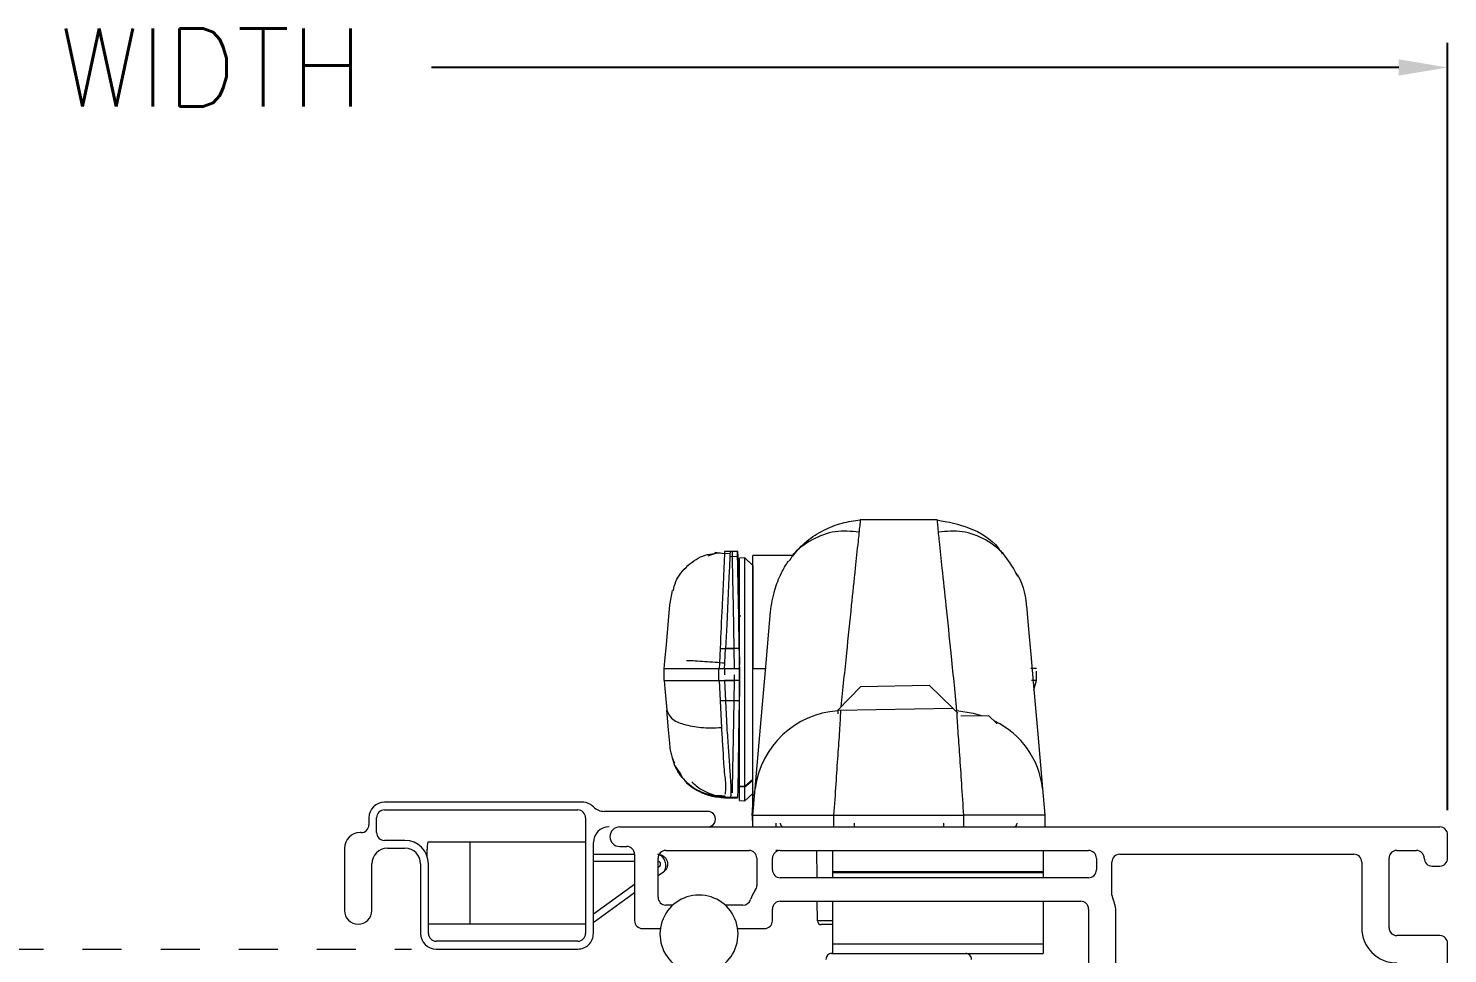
# Model space of a CAD drawing. Extents: x 50.9 to 61.7, y 12.6 to 36.7.
# Drawn here: x 57.027 to 60.661, y 16.94 to 19.308 of the extents above; entities that cross this region are included whole.
import ezdxf

# ---------------------------------------------------------------- set-up
doc = ezdxf.new("R2010")
doc.units = 0
doc.header["$LTSCALE"] = 0.3
doc.header["$MEASUREMENT"] = 0
doc.linetypes.add('HIDDEN', pattern=[0.375, 0.25, -0.125])
doc.layers.get('0').update_dxf_attribs({"linetype": 'CONTINUOUS'})
doc.layers.get('Defpoints').update_dxf_attribs({"linetype": 'CONTINUOUS'})
doc.styles.add('ARCHITECTURAL', font='simplex.shx', dxfattribs={"height": 0.2})
doc.dimstyles.new('DIM-MMSTACKED', dxfattribs={"dimscale": 0, "dimtxt": 0.125, "dimasz": 0.125, "dimexe": 0.063, "dimexo": 0.063, "dimgap": 0.07, "dimtad": 0, "dimtih": 1, "dimtoh": 1, "dimdec": 4, "dimzin": 4, "dimdsep": 46, "dimlunit": 4, "dimtxsty": 'ARCHITECTURAL', "dimcen": 0.02, "dimclrt": 7, "dimadec": 0, "dimazin": 0, "dimtfac": 0.75, "dimtdec": 4, "dimtmove": 2, "dimatfit": 3, "dimfxl": 0, "dimfrac": 1, "dimtolj": 1, "dimtzin": 4, "dimarcsym": 0})

# ---------------------------------------------------------------- blocks, each defined once
blk = doc.blocks.new('*D21')
at = {"color": 0, "lineweight": -2}
for p, q in [((53.3355, 17.3067), (53.3355, 19.2709)), ((60.6611, 17.3067), (60.6611, 19.2709)), ((53.4605, 19.2079), (55.9378, 19.2079)), ((60.5361, 19.2079), (58.0588, 19.2079))]:
    blk.add_line(p, q, dxfattribs=at)
at = {"color": 0}
for points in [[(53.4605, 19.2287), (53.4605, 19.1871), (53.3355, 19.2079)], [(60.5361, 19.2287), (60.5361, 19.1871), (60.6611, 19.2079)]]:
    blk.add_solid(points, dxfattribs=at)
at = {"layer": 'Defpoints', "color": 0}
for p in [(60.6611, 19.2079), (53.3355, 17.2437), (60.6611, 17.2437)]:
    blk.add_point(p, dxfattribs=at)
at = {"color": 7, "insert": (56.9983, 19.3079), "char_height": 0.2, "attachment_point": 2, "style": 'ARCHITECTURAL'}
blk.add_mtext('\\A1;FRAME WIDTH', dxfattribs=at)

msp = doc.modelspace()

# ---------------------------------------------------------------- linework, layer by layer
at = {"color": 7, "linetype": 'Continuous', "lineweight": 15}
for p, q in [((59.35413, 18.04983), (59.15705, 18.04983)), ((58.8106, 17.9629), (58.78467, 17.96644)), ((58.82336, 17.96317), (58.80939, 17.9638)), ((58.82362, 17.96875), (58.80962, 17.96875)), ((58.84325, 17.96875), (58.8224, 17.96875)), ((58.84307, 17.95619), (58.82299, 17.95522)), ((58.82362, 17.96875), (58.82322, 17.9601)), ((58.84285, 17.96875), (58.84307, 17.95619)), ((58.84287, 17.96771), (58.84285, 17.96875)), ((58.84515, 17.83701), (58.84287, 17.96771)), ((58.98342, 17.95875), (58.88154, 17.95875)), ((58.88159, 17.66971), (58.88159, 17.95875)), ((58.86162, 17.9523), (58.84809, 17.95159)), ((58.84809, 17.36895), (58.84809, 17.95159)), ((58.88159, 17.93335), (58.86162, 17.9523)), ((58.86162, 17.36827), (58.86162, 17.9523)), ((58.88159, 17.93335), (58.88159, 17.66971)), ((58.6755, 17.86871), (58.66976, 17.83672)), ((58.84569, 17.80659), (58.84515, 17.83701)), ((58.84588, 17.80624), (58.84568, 17.80673)), ((58.84574, 17.80372), (58.84569, 17.80659)), ((58.85133, 17.80344), (58.84809, 17.80344)), ((58.79805, 17.72084), (58.79632, 17.68377)), ((58.79805, 17.72084), (58.83318, 17.72084)), ((58.84718, 17.72082), (58.81205, 17.72081)), ((58.83318, 17.72084), (58.83409, 17.66875)), ((58.84718, 17.72081), (58.84789, 17.67978)), ((58.65509, 17.66875), (58.65686, 17.68906)), ((58.65509, 17.63875), (58.65509, 17.66875)), ((58.6551, 17.66875), (58.65509, 17.66875)), ((58.79509, 17.66875), (58.6551, 17.66875)), ((58.79562, 17.66875), (58.79509, 17.66875)), ((58.79509, 17.63875), (58.79509, 17.66875)), ((58.79632, 17.68377), (58.79562, 17.66875)), ((58.83409, 17.66875), (58.79562, 17.66875)), ((58.80907, 17.66872), (58.80964, 17.66871)), ((58.80964, 17.66871), (58.81032, 17.68374)), ((58.8481, 17.66871), (58.80964, 17.66871)), ((58.84789, 17.67978), (58.84785, 17.68232)), ((58.84789, 17.67978), (58.84789, 17.67978)), ((58.84819, 17.66871), (58.848, 17.67978)), ((58.84809, 17.66871), (58.84809, 17.63872)), ((58.88159, 17.66971), (58.91448, 17.66971)), ((58.88159, 17.29375), (58.88159, 17.66971)), ((58.65509, 17.63875), (58.79509, 17.63875)), ((58.65509, 17.63875), (58.65689, 17.61818)), ((58.79562, 17.63875), (58.79509, 17.63875)), ((58.79562, 17.63875), (58.83409, 17.63875)), ((58.79562, 17.63875), (58.79805, 17.58665)), ((58.80964, 17.63872), (58.80907, 17.63872)), ((58.84809, 17.63872), (58.80964, 17.63872)), ((58.80964, 17.63872), (58.81205, 17.58662)), ((58.83409, 17.63875), (58.83318, 17.58665)), ((58.83409, 17.65277), (58.83409, 17.63875)), ((58.84809, 17.63872), (58.84789, 17.62766)), ((59.60148, 17.61504), (59.60802, 17.63901)), ((59.60809, 17.63896), (59.60809, 17.66276)), ((58.65689, 17.61818), (58.66176, 17.56251)), ((59.09924, 17.56245), (59.15818, 17.62349)), ((59.15818, 17.62349), (59.33316, 17.62654)), ((59.33316, 17.62654), (59.3942, 17.5676)), ((58.83318, 17.58665), (58.79805, 17.58665)), ((59.09924, 17.56245), (59.3942, 17.5676)), ((59.09924, 17.56245), (59.0994, 17.5531)), ((59.40705, 17.55519), (59.3942, 17.5676)), ((59.41454, 17.54795), (59.48553, 17.54919)), ((59.48553, 17.54919), (59.50588, 17.52954)), ((59.50588, 17.52954), (59.50591, 17.52749)), ((58.84574, 17.504), (58.84809, 17.504)), ((58.67481, 17.44192), (58.67489, 17.44108)), ((58.67492, 17.44092), (58.68126, 17.42724)), ((58.68429, 17.4167), (58.69717, 17.39778)), ((58.68815, 17.41238), (58.69349, 17.40086)), ((58.86162, 17.36827), (58.88159, 17.3864)), ((58.88159, 17.3827), (58.86162, 17.36596)), ((58.80943, 17.33876), (58.82885, 17.33875)), ((58.80962, 17.33876), (58.80955, 17.33978)), ((58.82885, 17.3388), (58.80956, 17.33882)), ((58.80991, 17.34141), (58.80962, 17.33885)), ((58.81722, 17.34087), (58.82435, 17.34034)), ((58.82303, 17.33876), (58.84285, 17.33876)), ((58.84285, 17.33882), (58.82354, 17.33882)), ((58.82354, 17.33876), (58.82354, 17.33882)), ((58.82885, 17.3388), (58.82885, 17.33875)), ((58.84809, 17.36895), (58.86162, 17.36827)), ((58.84809, 17.36659), (58.84809, 17.36895)), ((58.86162, 17.36596), (58.84809, 17.36659)), ((58.84809, 17.33167), (58.84809, 17.36659)), ((58.86162, 17.36827), (58.86162, 17.36596)), ((58.86162, 17.33096), (58.86162, 17.36596)), ((58.86162, 17.33096), (58.88148, 17.34981)), ((58.88159, 17.35604), (58.88059, 17.29875)), ((58.88159, 17.29375), (58.88757, 17.36215)), ((59.6236, 17.36215), (59.62959, 17.29375)), ((58.44527, 17.32725), (57.93859, 17.32725)), ((57.93859, 17.30725), (58.43359, 17.30725)), ((58.76609, 17.30375), (58.50191, 17.30375)), ((58.84809, 17.33167), (58.86162, 17.33096)), ((57.89859, 17.28725), (57.89859, 17.26925)), ((57.91859, 17.24925), (57.91859, 17.28725)), ((58.45359, 17.28725), (58.45359, 16.99125)), ((58.54109, 17.26375), (60.64109, 17.26375)), ((58.88147, 17.2734), (58.88059, 17.29875)), ((58.88159, 17.2722), (58.88147, 17.2734)), ((58.88159, 17.26375), (58.88159, 17.29375)), ((58.94198, 17.26375), (58.94198, 17.2734)), ((59.08887, 17.29366), (59.42231, 17.29366)), ((59.08887, 17.29366), (59.08887, 17.26371)), ((59.42231, 17.26371), (59.42231, 17.29366)), ((59.62959, 17.29375), (59.62959, 17.26375)), ((57.87859, 17.24925), (57.87609, 17.24925)), ((57.99109, 17.22925), (57.93859, 17.22925)), ((60.66109, 17.18375), (60.66109, 17.24375)), ((57.83609, 17.20925), (57.83609, 17.04975)), ((57.94609, 17.20925), (57.99109, 17.20925)), ((58.04805, 17.18811), (58.04805, 17.20575)), ((58.04996, 17.22575), (58.15827, 17.22575)), ((58.15827, 17.01575), (58.15827, 17.22575)), ((58.15827, 17.22575), (58.45359, 17.22575)), ((58.47359, 16.99125), (58.47359, 17.22375)), ((58.47359, 17.19375), (58.57909, 17.19375)), ((58.54109, 17.21375), (58.55909, 17.21375)), ((58.57909, 17.19375), (58.57909, 17.02375)), ((58.65909, 17.20375), (58.87209, 17.20375)), ((58.94585, 17.20375), (58.94059, 17.20375)), ((58.95209, 17.20375), (59.74159, 17.20375)), ((59.04622, 17.13375), (59.04561, 17.20375)), ((59.08559, 17.20375), (59.08559, 17.14975)), ((59.62559, 17.20375), (59.62559, 17.14975)), ((59.82159, 17.19375), (60.42109, 17.19375)), ((60.53109, 17.20375), (60.58109, 17.20375)), ((57.90609, 17.04975), (57.90609, 17.16925)), ((58.03109, 17.16925), (58.03109, 16.99125)), ((58.05109, 16.99125), (58.05109, 17.16925)), ((58.57909, 17.17575), (58.47359, 17.17575)), ((58.63909, 17.08375), (58.63909, 17.18375)), ((58.63909, 17.16048), (58.64267, 17.16306)), ((58.89209, 17.18375), (58.89209, 17.11375)), ((58.93209, 17.15375), (58.93209, 17.18375)), ((59.76159, 17.18375), (59.76159, 17.15375)), ((59.80159, 17.08957), (59.80159, 17.17375)), ((60.44109, 17.17375), (60.44109, 17.00575)), ((60.51109, 17.00575), (60.51109, 17.18375)), ((60.62109, 17.16375), (60.64109, 17.16375)), ((58.65318, 17.14845), (58.63909, 17.13831)), ((59.74159, 17.13375), (58.95209, 17.13375)), ((59.08559, 17.14975), (59.62559, 17.14975)), ((59.08559, 17.14975), (59.08559, 17.14682)), ((59.08559, 17.14682), (59.62559, 17.14682)), ((59.08559, 17.14682), (59.08559, 17.13375)), ((59.62559, 17.14975), (59.62559, 17.14682)), ((59.62559, 17.14682), (59.62559, 17.13375)), ((58.47359, 17.04147), (58.57909, 17.11734)), ((58.57909, 17.09517), (58.47518, 17.02045)), ((58.67713, 17.06375), (58.65909, 17.06375)), ((58.85669, 17.06375), (58.81105, 17.06375)), ((58.93209, 17.02375), (58.93209, 17.05375)), ((58.95209, 17.07375), (59.72159, 17.07375)), ((59.04718, 17.02366), (59.04675, 17.07375)), ((59.08559, 17.07375), (59.08559, 16.96435)), ((59.62559, 17.07375), (59.62559, 16.96435)), ((59.74159, 17.05375), (59.74159, 16.45175)), ((58.05109, 17.01575), (58.15827, 17.01575)), ((58.15827, 17.01575), (58.45359, 17.01575)), ((58.47518, 17.02045), (58.47359, 17.01939)), ((59.08559, 17.01375), (59.05718, 17.01375)), ((59.81159, 16.45711), (59.81159, 17.04375)), ((58.59909, 17.00375), (58.64511, 17.00375)), ((58.84307, 17.00375), (58.91209, 17.00375)), ((60.64109, 16.98575), (60.53109, 16.98575)), ((58.43359, 16.97125), (58.07109, 16.97125)), ((58.07109, 16.95125), (58.43359, 16.95125)), ((59.08409, 16.93975), (59.08559, 16.93975)), ((59.08559, 16.96435), (59.62559, 16.96435)), ((59.08559, 16.96435), (59.08559, 16.93975)), ((59.08559, 16.93975), (59.19438, 16.93975)), ((59.19438, 16.93975), (59.3168, 16.93975)), ((59.3168, 16.93975), (59.62559, 16.93975)), ((59.62559, 16.96435), (59.62559, 16.93975)), ((60.66109, 15.78375), (60.66109, 16.96575))]:
    msp.add_line(p, q, dxfattribs=at)
at = {"color": 8, "linetype": 'Continuous', "lineweight": 15}
for p, q in [((58.82322, 17.9601), (58.82299, 17.95522)), ((58.80907, 17.66872), (58.80907, 17.65277)), ((59.14109, 17.2734), (59.14109, 17.26376)), ((59.37009, 17.2734), (59.37009, 17.26376)), ((59.08559, 17.02366), (59.04718, 17.02366))]:
    msp.add_line(p, q, dxfattribs=at)
at = {"color": 7, "linetype": 'HIDDEN', "lineweight": 15}
msp.add_line((55.96548, 16.95125), (58.0078, 16.95125), dxfattribs=at)
at = {"color": 7, "linetype": 'Continuous', "lineweight": 15, "flags": 128}
for points in [[(58.82299, 17.95522), (58.82183, 17.93034), (58.82053, 17.90245), (58.81774, 17.84275), (58.8149, 17.78186), (58.81205, 17.72081)], [(58.82885, 17.96875), (58.82915, 17.95141), (58.83008, 17.89855), (58.83131, 17.82786), (58.83318, 17.72084)], [(58.84307, 17.95619), (58.84366, 17.92224), (58.84462, 17.86735), (58.84584, 17.79728), (58.84718, 17.72081)], [(58.65686, 17.68906), (58.66047, 17.73023), (58.66407, 17.77139), (58.66758, 17.81151), (58.6693, 17.83115), (58.66984, 17.83736)], [(58.88757, 17.36215), (58.90302, 17.53872), (58.91481, 17.67345), (58.92284, 17.76527), (58.92712, 17.81421)], [(59.58334, 17.82241), (59.58449, 17.80919), (59.58793, 17.76989), (59.59356, 17.70552), (59.60141, 17.6158), (59.6114, 17.50162), (59.6236, 17.36215)], [(58.81032, 17.68374), (58.81119, 17.7023), (58.81205, 17.72081)], [(58.84789, 17.62766), (58.84754, 17.60714), (58.84718, 17.58662)], [(58.67015, 17.46655), (58.6691, 17.47863), (58.66615, 17.51225), (58.66176, 17.56251)], [(58.79805, 17.58665), (58.79968, 17.55186), (58.80124, 17.51832)], [(58.81205, 17.58662), (58.81368, 17.55183), (58.81524, 17.51829)], [(58.83318, 17.58665), (58.83149, 17.49013), (58.83011, 17.41115), (58.8292, 17.35877), (58.82907, 17.35127)], [(58.84718, 17.58662), (58.84554, 17.49251), (58.84418, 17.41477), (58.84325, 17.36157), (58.84285, 17.33881)]]:
    msp.add_lwpolyline(points, dxfattribs=at)
at = {"color": 8, "linetype": 'Continuous', "lineweight": 15, "flags": 128}
msp.add_lwpolyline([(59.40456, 17.56193), (59.44646, 17.55488), (59.46699, 17.54887)], dxfattribs=at)
at = {"color": 8, "linetype": 'Continuous', "lineweight": 15}
for centre, radius, start, end in [((59.11569, 17.3316), 0.23016, 94.09383, 172.37232), ((59.40745, 17.33832), 0.21747, 6.29167, 64.2491)]:
    msp.add_arc(centre, radius, start, end, dxfattribs=at)
at = {"color": 7, "linetype": 'Continuous', "lineweight": 15}
for centre, radius, start, end in [((57.93859, 17.28725), 0.04, 90.00106, 179.99768), ((57.93859, 17.28725), 0.02, 89.99532, 180.00384), ((58.43359, 17.28724), 0.02, 0.00764, 89.9932), ((58.44527, 17.28725), 0.04, 44.92906, 89.99955), ((58.50191, 17.34376), 0.04001, 224.93747, 269.9945), ((58.76609, 17.28375), 0.02, 269.99874, 90.00126), ((57.87859, 17.26925), 0.02, 269.99532, 0.00384), ((58.51359, 17.22374), 0.04, 90.00178, 179.99738), ((58.54109, 17.23875), 0.025, 90.00118, 269.99882), ((58.96197, 17.27375), 0.01, 182.0102, 269.99319), ((59.54921, 17.27375), 0.01, 270.00681, 357.9898), ((60.64109, 17.24375), 0.02, 0.00238, 89.99846), ((57.87609, 17.20925), 0.04, 90.00106, 179.99768), ((57.93859, 17.24925), 0.02, 179.997, 270.00468), ((57.99109, 17.16925), 0.06, 0.00074, 90.00038), ((57.94609, 17.16925), 0.04, 90.00106, 179.99768), ((57.99109, 17.16925), 0.04, 0.00232, 89.99894), ((58.1016, 17.21071), 0.05378, 163.75862, 185.29013), ((58.55909, 17.19375), 0.02, 359.9979, 89.99622), ((58.65909, 17.18375), 0.02, 89.99832, 180.00084), ((58.87209, 17.18375), 0.02, 0.00062, 90.00022), ((58.95209, 17.18374), 0.02, 90.00494, 179.99422), ((59.74159, 17.18375), 0.02, 359.9937, 90.00042), ((59.82159, 17.17375), 0.02, 89.99832, 180), ((60.42109, 17.17375), 0.02, 359.99324, 90.00171), ((60.53109, 17.18374), 0.02, 90.00494, 179.99422), ((60.58109, 17.18375), 0.02, 359.99916, 90.00168), ((58.63859, 17.16875), 0.007, 305.71209, 85.903), ((60.62109, 17.18375), 0.02, 180, 270.00168), ((60.64109, 17.18375), 0.02, 269.99807, 0.00025), ((58.95209, 17.15375), 0.02, 180.00068, 270.001), ((59.74159, 17.15374), 0.02, 269.99829, 0.00676), ((58.65909, 17.08375), 0.02, 180, 270.00168), ((58.74409, 16.98947), 0.1, 306.8699, 233.1301), ((58.95214, 17.05372), 0.08005, 143.13643, 162.53589), ((58.87207, 17.11376), 0.02002, 323.14808, 359.97361), ((59.82155, 17.08956), 0.01996, 179.97615, 204.64968), ((57.87109, 17.04975), 0.035, 180, 0), ((58.8567, 17.08375), 0.02, 269.99877, 342.54442), ((58.95209, 17.05374), 0.02, 90.00494, 179.99422), ((59.72159, 17.05375), 0.02, 0.00062, 90.00022), ((59.72159, 17.04375), 0.09, 0.00079, 24.6219), ((58.59909, 17.02375), 0.02, 180.00662, 269.99506), ((58.91209, 17.02374), 0.02, 269.99156, 0.00676), ((59.05718, 17.02375), 0.01, 180.49568, 270.00061), ((58.07109, 16.99125), 0.04, 180.00262, 269.99822), ((58.07109, 16.99125), 0.02, 179.99616, 270.00468), ((58.43359, 16.99124), 0.04, 269.9994, 0.00312), ((58.43359, 16.99125), 0.02, 270.0068, 359.99236), ((60.53109, 17.00575), 0.09, 180.00133, 269.99904), ((60.53109, 17.00575), 0.02, 180.00062, 270.00022), ((60.64109, 16.96575), 0.02, 0.00236, 89.99932), ((59.08409, 16.92475), 0.015, 89.9966, 180.00452), ((59.42709, 16.92475), 0.015, 359.99548, 90.0034)]:
    msp.add_arc(centre, radius, start, end, dxfattribs=at)
for points, knots in [([(58.98325, 17.95875), (58.99509, 17.97158), (59.01863, 17.99712), (59.06248, 18.0246), (59.10897, 18.04334), (59.1413, 18.0477), (59.15705, 18.04983)], [0, 0, 0, 0, 0.2591607, 0.5155375, 0.7639217, 1, 1, 1, 1]), ([(59.15705, 18.04983), (59.15657, 18.04513), (59.15539, 18.03372), (59.1542, 18.0223), (59.1535, 18.0156)], [0, 0, 0, 0, 0.4121295, 1, 1, 1, 1]), ([(59.40456, 17.56193), (59.39964, 17.61101), (59.39066, 17.70072), (59.37803, 17.82207), (59.36801, 17.91707), (59.36084, 17.98531), (59.35652, 18.02659), (59.35461, 18.04513), (59.35413, 18.04983)], [0, 0, 0, 0, 0.3017123, 0.5513929, 0.7461879, 0.8860047, 0.9710814, 1, 1, 1, 1]), ([(59.35413, 18.04983), (59.38174, 18.04449), (59.43875, 18.03347), (59.49756, 17.99842), (59.51745, 17.9682), (59.5208, 17.96311)], [0, 0, 0, 0, 0.4384454, 0.9053693, 1, 1, 1, 1]), ([(59.15382, 18.01867), (59.13332, 18.02043), (59.09166, 18.024), (59.03182, 18.00065), (58.99125, 17.97172), (58.97751, 17.94837), (58.97481, 17.94378)], [0, 0, 0, 0, 0.2975081, 0.6043607, 0.9222114, 1, 1, 1, 1]), ([(59.5601, 17.90591), (59.55042, 17.92384), (59.53035, 17.96104), (59.47993, 18.0011), (59.41938, 18.02389), (59.37781, 18.0204), (59.35736, 18.01867)], [0, 0, 0, 0, 0.2429962, 0.5039061, 0.7557885, 1, 1, 1, 1]), ([(58.67769, 17.86788), (58.67965, 17.87609), (58.68561, 17.90101), (58.71428, 17.93433), (58.75064, 17.95971), (58.77648, 17.96308), (58.78522, 17.96422)], [0, 0, 0, 0, 0.1633493, 0.49588838, 0.82950608, 1, 1, 1, 1]), ([(58.80145, 17.96415), (58.79942, 17.9643), (58.78752, 17.96514), (58.77623, 17.96054), (58.76687, 17.95673)], [0, 0, 0, 0, 0.1713047, 1, 1, 1, 1]), ([(58.80962, 17.96875), (58.80935, 17.96294), (58.80823, 17.93952), (58.8061, 17.89275), (58.80243, 17.81593), (58.7997, 17.75671), (58.79805, 17.72084)], [0, 0, 0, 0, 0.0702621, 0.2834537, 0.5658917, 1, 1, 1, 1]), ([(58.92712, 17.81421), (58.92991, 17.83317), (58.93498, 17.86765), (58.95286, 17.91044), (58.9661, 17.93466), (58.973, 17.94434), (58.9733, 17.94476)], [0, 0, 0, 0, 0.4094681, 0.7449053, 0.9889268, 1, 1, 1, 1]), ([(59.55535, 17.91349), (59.55758, 17.91042), (59.57644, 17.88446), (59.58011, 17.85149), (59.58334, 17.82241)], [0, 0, 0, 0, 0.118245, 1, 1, 1, 1]), ([(58.84785, 17.68232), (58.84758, 17.69773), (58.84708, 17.72567), (58.84637, 17.76962), (58.84605, 17.7813), (58.84573, 17.80667), (58.84573, 17.8037), (58.84573, 17.80369)], [0, 0, 0, 0, 0.3961179, 0.7177802, 0.9269818, 0.9997223, 1, 1, 1, 1]), ([(58.71211, 17.69029), (58.71953, 17.68996), (58.73524, 17.68928), (58.75956, 17.68773), (58.78488, 17.6859), (58.80191, 17.68446), (58.81032, 17.68374)], [0, 0, 0, 0, 0.2261921, 0.4793842, 0.7425468, 1, 1, 1, 1]), ([(59.60809, 17.669), (59.60707, 17.66899), (59.60303, 17.66899), (59.59832, 17.66899), (59.59462, 17.66899), (59.59394, 17.66899)], [0, 0, 0, 0, 0.21674969, 0.85489223, 1, 1, 1, 1]), ([(59.60809, 17.63901), (59.60707, 17.63901), (59.60303, 17.639), (59.59893, 17.639), (59.59585, 17.639), (59.59578, 17.639)], [0, 0, 0, 0, 0.2490948, 0.9824662, 1, 1, 1, 1]), ([(58.66176, 17.56251), (58.66519, 17.55522), (58.67361, 17.53732), (58.70831, 17.52471), (58.7509, 17.51672), (58.7837, 17.51776), (58.80124, 17.51832)], [0, 0, 0, 0, 0.1510697, 0.3705151, 0.6633894, 1, 1, 1, 1]), ([(58.84718, 17.58662), (58.84133, 17.58662), (58.82962, 17.58662), (58.81791, 17.58662), (58.81205, 17.58662)], [0, 0, 0, 0, 0.4999666, 1, 1, 1, 1]), ([(59.10662, 17.56193), (59.10573, 17.54467), (59.10378, 17.50652), (59.09882, 17.44409), (59.09439, 17.37188), (59.09078, 17.32058), (59.08888, 17.29365)], [0, 0, 0, 0, 0.1928274, 0.4261737, 0.698763, 1, 1, 1, 1]), ([(59.4223, 17.29365), (59.4204, 17.32058), (59.41679, 17.37188), (59.41236, 17.44409), (59.4074, 17.50652), (59.40544, 17.54467), (59.40456, 17.56193)], [0, 0, 0, 0, 0.301237, 0.5738263, 0.8071726, 1, 1, 1, 1]), ([(58.81524, 17.51829), (58.81645, 17.50057), (58.81873, 17.46714), (58.82108, 17.43371), (58.82218, 17.41799)], [0, 0, 0, 0, 0.5299172, 1, 1, 1, 1]), ([(58.80962, 17.33875), (58.79229, 17.34066), (58.75763, 17.34448), (58.71301, 17.37342), (58.68046, 17.4154), (58.67359, 17.44948), (58.67015, 17.46655)], [0, 0, 0, 0, 0.2502924, 0.5007622, 0.7499752, 1, 1, 1, 1]), ([(58.68235, 17.42044), (58.68903, 17.40864), (58.70248, 17.38486), (58.73493, 17.35933), (58.77238, 17.34401), (58.79858, 17.34389), (58.81134, 17.34383)], [0, 0, 0, 0, 0.2533959, 0.5102738, 0.7615785, 1, 1, 1, 1]), ([(58.70509, 17.38613), (58.70546, 17.38558), (58.71308, 17.37424), (58.73594, 17.35861), (58.77148, 17.34158), (58.79777, 17.33975), (58.81091, 17.33883)], [0, 0, 0, 0, 0.0164789, 0.3436769, 0.6720863, 1, 1, 1, 1]), ([(58.72594, 17.37965), (58.73066, 17.37495), (58.74269, 17.36295), (58.76682, 17.35041), (58.79038, 17.34231), (58.80471, 17.34167), (58.80907, 17.34147)], [0, 0, 0, 0, 0.2125574, 0.5417647, 0.8606676, 1, 1, 1, 1]), ([(58.80962, 17.33885), (58.80961, 17.33885), (58.80959, 17.33884), (58.80957, 17.33883), (58.80956, 17.33882)], [0, 0, 0, 0, 0.50477798, 1, 1, 1, 1]), ([(58.82366, 17.33903), (58.82365, 17.33903), (58.82362, 17.33902), (58.82357, 17.33901), (58.82349, 17.33895), (58.82352, 17.33888), (58.82354, 17.33883)], [0, 0, 0, 0, 0.0900372, 0.3184896, 0.550459, 1, 1, 1, 1]), ([(58.82415, 17.34052), (58.82403, 17.34015), (58.82387, 17.33968), (58.82364, 17.33924), (58.82361, 17.33907), (58.82365, 17.33904), (58.82366, 17.33903)], [0, 0, 0, 0, 0.7107297, 0.9175109, 0.9657649, 1, 1, 1, 1]), ([(58.88159, 17.29375), (58.88538, 17.2938), (58.90204, 17.29403), (58.92887, 17.29361), (58.96437, 17.29365), (59.00125, 17.2936), (59.04351, 17.2936), (59.07333, 17.29364), (59.08887, 17.29366)], [0, 0, 0, 0, 0.0548199, 0.2412562, 0.3883046, 0.568512, 0.7750746, 1, 1, 1, 1]), ([(59.62959, 17.29375), (59.62581, 17.2938), (59.60914, 17.29405), (59.58231, 17.29359), (59.54681, 17.29365), (59.50992, 17.29361), (59.46766, 17.29358), (59.43784, 17.29363), (59.42231, 17.29366)], [0, 0, 0, 0, 0.0547297, 0.2412228, 0.3883843, 0.568433, 0.775154, 1, 1, 1, 1]), ([(58.65318, 17.14845), (58.65465, 17.15047), (58.6576, 17.15454), (58.6593, 17.16159), (58.65929, 17.16848), (58.65781, 17.17493), (58.65524, 17.18105), (58.65123, 17.18664), (58.64574, 17.19139), (58.64096, 17.19296), (58.63859, 17.19375)], [0, 0, 0, 0, 0.1328198, 0.2672075, 0.3798551, 0.4999857, 0.6197751, 0.7327665, 0.8670043, 1, 1, 1, 1]), ([(58.63859, 17.19375), (58.64165, 17.19342), (58.64691, 17.19287), (58.65399, 17.18888), (58.65927, 17.18353), (58.66273, 17.17653), (58.66401, 17.16882), (58.66285, 17.16139), (58.65942, 17.15402), (58.65548, 17.1505), (58.65318, 17.14845)], [0, 0, 0, 0, 0.14564601, 0.24995119, 0.38186018, 0.50000522, 0.6181237, 0.75004528, 0.85436699, 1, 1, 1, 1])]:
    msp.add_open_spline(points, degree=3, knots=knots, dxfattribs=at)
at = {"color": 8, "linetype": 'Continuous', "lineweight": 15}
for points, knots in [([(59.1535, 18.0156), (59.15275, 18.00847), (59.14964, 17.97861), (59.14316, 17.91707), (59.13315, 17.82207), (59.12083, 17.70376), (59.11215, 17.61709), (59.10754, 17.57104)], [0, 0, 0, 0, 0.0480998, 0.2015493, 0.4153374, 0.6893628, 1, 1, 1, 1]), ([(58.80124, 17.51832), (58.80172, 17.51256), (58.80254, 17.50271), (58.80314, 17.49131), (58.80371, 17.48145), (58.80435, 17.4727), (58.805, 17.46382), (58.80541, 17.45829), (58.80563, 17.45527), (58.80575, 17.45371), (58.8058, 17.45291), (58.80584, 17.45251), (58.80585, 17.45231), (58.80586, 17.45221), (58.80586, 17.45216), (58.80587, 17.45213), (58.80586, 17.45212), (58.80587, 17.45211), (58.80587, 17.45211), (58.80587, 17.45211), (58.80582, 17.43381), (58.80873, 17.40274), (58.81339, 17.36787), (58.81116, 17.35147), (58.81068, 17.34797)], [0, 0, 0, 0, 0.101534, 0.1735073, 0.2005198, 0.2751753, 0.3274772, 0.3570206, 0.3725837, 0.3805546, 0.3845868, 0.3866141, 0.3876298, 0.3881399, 0.3883944, 0.3885223, 0.3885858, 0.3886197, 0.3886351, 0.3886437, 0.3886472, 0.7098745, 0.9379893, 1, 1, 1, 1]), ([(58.82218, 17.41799), (58.8224, 17.41481), (58.82342, 17.39961), (58.82518, 17.3765), (58.82619, 17.35416), (58.82527, 17.34334), (58.82425, 17.34076), (58.82415, 17.34052)], [0, 0, 0, 0, 0.1232748, 0.5878381, 0.8930266, 0.9898663, 1, 1, 1, 1])]:
    msp.add_open_spline(points, degree=3, knots=knots, dxfattribs=at)

# ---------------------------------------------------------------- dimensions: what is measured, and where the dimension line sits
at = {"color": 0}
dim = msp.add_linear_dim(base=(60.66109, 19.20791), p1=(53.33548, 17.24375), p2=(60.66109, 17.24375), text='FRAME WIDTH', dimstyle='DIM-MMSTACKED', override={"dimscale": 1, "dimpost": '\\X'}, dxfattribs=at)
dim.commit()
dim.dimension.update_dxf_attribs({"geometry": '*D21', "text_midpoint": (56.99828, 19.20791), "dimtype": 160})

doc.saveas('drawing.dxf')
